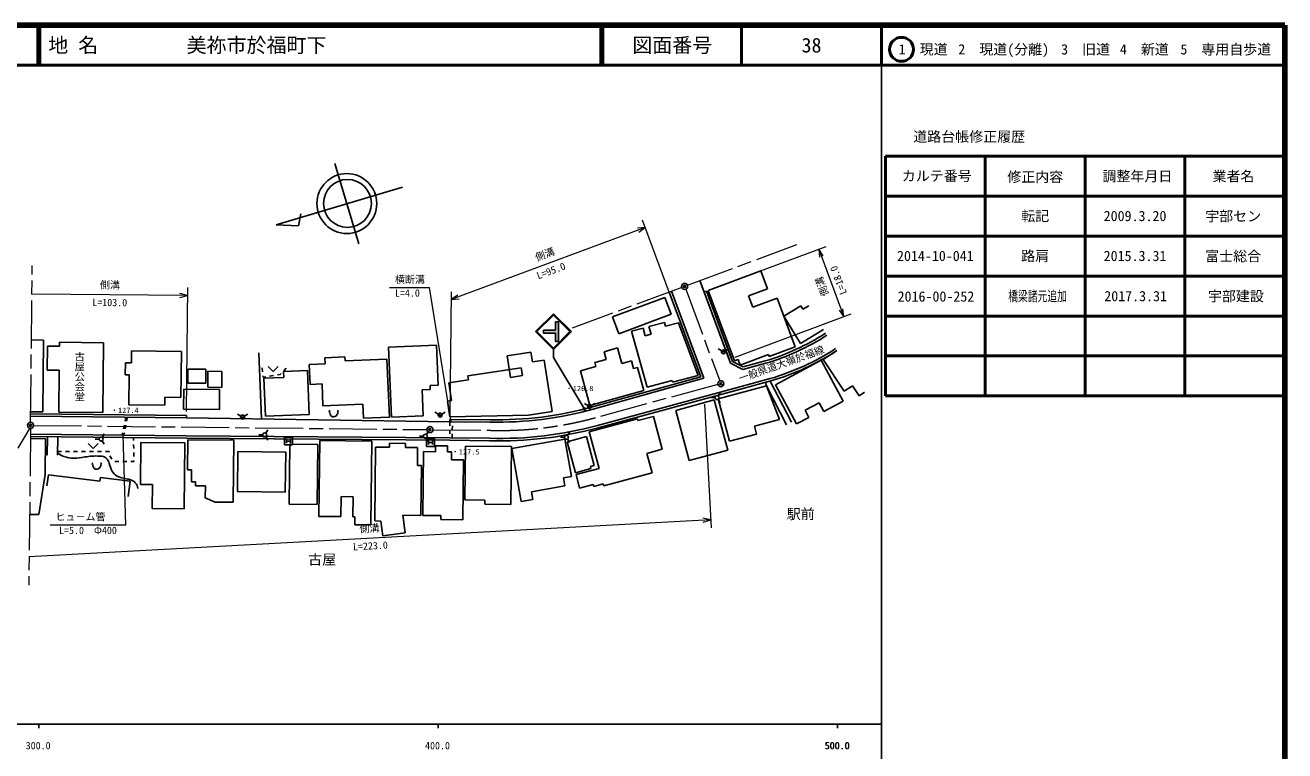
# Model space of a CAD drawing. Units: millimetres, scale not verified. Extents: x 40000 to 680000, y 20000 to 380000.
# Drawn here: x 364602 to 680000, y 198357 to 380000 of the extents above; entities that cross this region are included whole.
import ezdxf
from ezdxf.enums import TextEntityAlignment as Align

# ---------------------------------------------------------------- set-up
doc = ezdxf.new("R2010")
doc.units = ezdxf.units.MM
doc.header["$LTSCALE"] = 1000
doc.header["$PDMODE"] = 32
doc.header["$PDSIZE"] = 500
doc.linetypes.add('CHAIN', pattern=[18.5, 12, -1.5, 3.5, -1.5])
for name, color, linetype, lineweight in [('M-BGD', 7, 'Continuous', 25), ('M-BMK', 2, 'CHAIN', 13), ('M-BMK-SRVR', 3, 'Continuous', 25), ('M-STR-HTXT', 7, 'Continuous', 13), ('M-STR-STRC', 7, 'Continuous', 25), ('M-TTL', 2, 'Continuous', 140), ('M-TTL-BAND', 7, 'Continuous', 25), ('M-TTL-FRAM', 2, 'Continuous', 50), ('M-TTL-LINE', 7, 'Continuous', 50), ('M-TTL-TXT', 7, 'Continuous', 13)]:
    doc.layers.add(name, color=color, linetype=linetype, lineweight=lineweight)
doc.layers.add('M-OTRS', color=6, linetype='Continuous')
doc.styles.add('@ＭＳ ゴシック', font='')
doc.styles.add('ＭＳ ゴシック', font='')
doc.styles.get('@ＭＳ ゴシック').set_extended_font_data('@MS Gothic')
doc.styles.get('ＭＳ ゴシック').set_extended_font_data('MS Gothic')

msp = doc.modelspace()

# ---------------------------------------------------------------- hatches: boundary and pattern name
at = {"layer": 'M-STR-STRC'}
msp.add_hatch(color=256, dxfattribs=at).paths.add_polyline_path([(494367, 303659), (497367, 303659), (497367, 305784), (498117, 305784), (498117, 300784), (497367, 300784), (497367, 302909), (494367, 302909)])

# ---------------------------------------------------------------- linework, layer by layer
at = {"layer": 'M-BGD'}
for p, q in [((448158, 325255), (442151, 345358)), ((459036, 339454), (427417, 330006)), ((433076, 329814), (433597, 332766)), ((427417, 330006), (433076, 329814)), ((533563, 316052), (540878, 296368)), ((533563, 316052), (541245, 295381)), ((535639, 313623), (548762, 318500)), ((550441, 313983), (548762, 318500)), ((525876, 313196), (533752, 292004)), ((526439, 313405), (534542, 291600)), ((534608, 313240), (535170, 313449)), ((534608, 313240), (535170, 313449)), ((535170, 313449), (541441, 296577)), ((535170, 313449), (541726, 295808)), ((535639, 313623), (542195, 295982)), ((545754, 312241), (550441, 313983)), ((524775, 311853), (511652, 306976)), ((524775, 311853), (526343, 307635)), ((546799, 309429), (545754, 312241)), ((552892, 311693), (546799, 309429)), ((557421, 299507), (552892, 311693)), ((558835, 309728), (554589, 307128)), ((559357, 308875), (558835, 309728)), ((560805, 309761), (559357, 308875)), ((511652, 306976), (513220, 302758)), ((526343, 307635), (513220, 302758)), ((554589, 307128), (558765, 300305)), ((519334, 304154), (516438, 303370)), ((520315, 289397), (516438, 303370)), ((519869, 302227), (519334, 304154)), ((524643, 305591), (520782, 304546)), ((521316, 302619), (520782, 304546)), ((524910, 304628), (524643, 305591)), ((528196, 305518), (524910, 304628)), ((528196, 305518), (533094, 292340)), ((564459, 303790), (558765, 300305)), ((366178, 301207), (369208, 301176)), ((369025, 283177), (369208, 301176)), ((370132, 293667), (370193, 299666)), ((370193, 299666), (373193, 299636)), ((373193, 299636), (373203, 300636)), ((373203, 300636), (384202, 300524)), ((384024, 283024), (384202, 300524)), ((455566, 299398), (467556, 299893)), ((467968, 289901), (467556, 299893)), ((521316, 302619), (519869, 302227)), ((391186, 295460), (391218, 298460)), ((403718, 298325), (391218, 298460)), ((403593, 286825), (403718, 298325)), ((423780, 281422), (423097, 297990)), ((444658, 296947), (439662, 296741)), ((439724, 295242), (439662, 296741)), ((444699, 295948), (444658, 296947)), ((456287, 281913), (455566, 299398)), ((491229, 298162), (485297, 297263)), ((486122, 291825), (485297, 297263)), ((491604, 295691), (491229, 298162)), ((509553, 298262), (512926, 299197)), ((510088, 296334), (509553, 298262)), ((513995, 295343), (512926, 299197)), ((539007, 298466), (538141, 298966)), ((538940, 298216), (539940, 298216)), ((539873, 298466), (540739, 298966)), ((543655, 294925), (550685, 297537)), ((550685, 297537), (550859, 297069)), ((550859, 297069), (557421, 299507)), ((567837, 298539), (564409, 296272)), ((370132, 293667), (373131, 293636)), ((373024, 283137), (373131, 293636)), ((389654, 292477), (389686, 295476)), ((391186, 295460), (389686, 295476)), ((405313, 290408), (405351, 293907)), ((405351, 293907), (409850, 293859)), ((409812, 290359), (409850, 293859)), ((410302, 289354), (410345, 293353)), ((410345, 293353), (413845, 293315)), ((423917, 294189), (424024, 293194)), ((425478, 294583), (426728, 293333)), ((427978, 294583), (426728, 293333)), ((435290, 293558), (429295, 293311)), ((429353, 293513), (429946, 294143)), ((435743, 282567), (435290, 293558)), ((439724, 295242), (435728, 295077)), ((435934, 290082), (435728, 295077)), ((455190, 296380), (444699, 295948)), ((455788, 281893), (455190, 296380)), ((488788, 294252), (475441, 292228)), ((489088, 292275), (488788, 294252)), ((494570, 296141), (491604, 295691)), ((496520, 283288), (494570, 296141)), ((503610, 293499), (507464, 294569)), ((506016, 284827), (503610, 293499)), ((507197, 295532), (510088, 296334)), ((507464, 294569), (507197, 295532)), ((513995, 295343), (516404, 296011)), ((516939, 294084), (516404, 296011)), ((516939, 294084), (517902, 294352)), ((519507, 288570), (517902, 294352)), ((544286, 293816), (541245, 295381)), ((544354, 294456), (541726, 295808)), ((542195, 295982), (543132, 296331)), ((543132, 296331), (543655, 294925)), ((550030, 295372), (544286, 293816)), ((549867, 295949), (544354, 294456)), ((563879, 296170), (552444, 289985)), ((569427, 285913), (563879, 296170)), ((564409, 296272), (569649, 288348)), ((390654, 292466), (389654, 292477)), ((390572, 284966), (390654, 292466)), ((405313, 290408), (409812, 290359)), ((413801, 289316), (413845, 293315)), ((424131, 292200), (424168, 291859)), ((424168, 291859), (424817, 291963)), ((429357, 291812), (424361, 291606)), ((424752, 282114), (424361, 291606)), ((425804, 292122), (426792, 292280)), ((427779, 292438), (428439, 292544)), ((428439, 292544), (428666, 292786)), ((429357, 291812), (429295, 293311)), ((438931, 290205), (435934, 290082)), ((439158, 284710), (438931, 290205)), ((475591, 291239), (470647, 290489)), ((471322, 286040), (470647, 290489)), ((475591, 291239), (475441, 292228)), ((489088, 292275), (486122, 291825)), ((506624, 284477), (533752, 292004)), ((506785, 283899), (534542, 291600)), ((526589, 291096), (520315, 289397)), ((526723, 290614), (526589, 291096)), ((533094, 292340), (526723, 290614)), ((551114, 291521), (543855, 289556)), ((551276, 290944), (544012, 288977)), ((549946, 290583), (550182, 289715)), ((551139, 290906), (556499, 280645)), ((404242, 283919), (404296, 288919)), ((404296, 288919), (413296, 288821)), ((410302, 289354), (413801, 289316)), ((413242, 283821), (413296, 288821)), ((464013, 288737), (466011, 288820)), ((464281, 282243), (464013, 288737)), ((465970, 289819), (467968, 289901)), ((466011, 288820), (465970, 289819)), ((506016, 284827), (519507, 288570)), ((543855, 289556), (507893, 279817)), ((544012, 288977), (508051, 279238)), ((538082, 287221), (538582, 288087)), ((538116, 286448), (550182, 289715)), ((550182, 289715), (553499, 281289)), ((550182, 289715), (555258, 279997)), ((557754, 280168), (552444, 289985)), ((571734, 289727), (569649, 288348)), ((571734, 289727), (573389, 287224)), ((574732, 288112), (573389, 287224)), ((399572, 284869), (390572, 284966)), ((399572, 284869), (399593, 286869)), ((403593, 286825), (399593, 286869)), ((404242, 283919), (413242, 283821)), ((449149, 285122), (439158, 284710)), ((449293, 281625), (449149, 285122)), ((471322, 286040), (470333, 285890)), ((470933, 281936), (470333, 285890)), ((505482, 284832), (504616, 285332)), ((505415, 284582), (506415, 284582)), ((506348, 284832), (507214, 285332)), ((537151, 286186), (527498, 283572)), ((537332, 286788), (536332, 286788)), ((537151, 286186), (540549, 273638)), ((538082, 286355), (538582, 285489)), ((538116, 286448), (540991, 275830)), ((563400, 285495), (559881, 283592)), ((564589, 283296), (563400, 285495)), ((569427, 285913), (564589, 283296)), ((365971, 282108), (404969, 281711)), ((365978, 282708), (404976, 282311)), ((365983, 283208), (369025, 283177)), ((373024, 283137), (384024, 283024)), ((389792, 281866), (389597, 280885)), ((390199, 281861), (390004, 280881)), ((404969, 281711), (404976, 282311)), ((404969, 281711), (470963, 280696)), ((418593, 282165), (417727, 282665)), ((418526, 281915), (419526, 281915)), ((419459, 282165), (420325, 282665)), ((435743, 282567), (424752, 282114)), ((455788, 281893), (449293, 281625)), ((456287, 281913), (464281, 282243)), ((468058, 282640), (467192, 283140)), ((467991, 282390), (468991, 282390)), ((468924, 282640), (469790, 283140)), ((470933, 281936), (490588, 282388)), ((470963, 280696), (470968, 281296)), ((470968, 281296), (480993, 281250)), ((496520, 283288), (490588, 282388)), ((517894, 281489), (505828, 278222)), ((517894, 281489), (518025, 281007)), ((521885, 282052), (518025, 281007)), ((521885, 282052), (524107, 273848)), ((527498, 283572), (530896, 271024)), ((547225, 279590), (553499, 281289)), ((560833, 281833), (557754, 280168)), ((560833, 281833), (559881, 283592)), ((404919, 277211), (365922, 277609)), ((383867, 276809), (384367, 277675)), ((389009, 277943), (388896, 277374)), ((389401, 279904), (389205, 278924)), ((389416, 277939), (389303, 277370)), ((389808, 279900), (389612, 278919)), ((424825, 277865), (425325, 278731)), ((465049, 277552), (465549, 278418)), ((470954, 278696), (470949, 277696)), ((470963, 280696), (470959, 279696)), ((470963, 280696), (480991, 280650)), ((471545, 276689), (471549, 277689)), ((471554, 278689), (471558, 279689)), ((471563, 280689), (471563, 280693)), ((500388, 277285), (500888, 278151)), ((505828, 278222), (508311, 269052)), ((540991, 275830), (547748, 277660)), ((547225, 279590), (547748, 277660)), ((369696, 276470), (365911, 276509)), ((404914, 276611), (365916, 277009)), ((369696, 276470), (369604, 267489)), ((370160, 276965), (370113, 272382)), ((372771, 276939), (372725, 272355)), ((380392, 275294), (381642, 274044)), ((382892, 275294), (381642, 274044)), ((383117, 276376), (382117, 276376)), ((383867, 275943), (384367, 275077)), ((391739, 276004), (391728, 276746)), ((391769, 274005), (391754, 275005)), ((393557, 275534), (393443, 265035)), ((393557, 275534), (404556, 275415)), ((404556, 275415), (404377, 258916)), ((470912, 276096), (404914, 276611)), ((470918, 276696), (404919, 277211)), ((405365, 276206), (405283, 268707)), ((405365, 276206), (416864, 276082)), ((416864, 276082), (416696, 260583)), ((424075, 277432), (423075, 277432)), ((424825, 276999), (425325, 276133)), ((430854, 275130), (430692, 260131)), ((430854, 275130), (437854, 275054)), ((437854, 275054), (437691, 260055)), ((438365, 276049), (438159, 257050)), ((438365, 276049), (451364, 275908)), ((451364, 275908), (451137, 254909)), ((452348, 274397), (452147, 255898)), ((452348, 274397), (455847, 274359)), ((455858, 275359), (455847, 274359)), ((455858, 275359), (459858, 275316)), ((459858, 275316), (459847, 274316)), ((464299, 277119), (463299, 277119)), ((465049, 276686), (465549, 275820)), ((467352, 274735), (467336, 273235)), ((467352, 274735), (470352, 274702)), ((470352, 274702), (470336, 273202)), ((470912, 276096), (480888, 275988)), ((470918, 276696), (480900, 276588)), ((470945, 276696), (470945, 276696)), ((474852, 274654), (474706, 261154)), ((474852, 274654), (486351, 274529)), ((486351, 274529), (486194, 260030)), ((499734, 276352), (486436, 274023)), ((499638, 276852), (498638, 276852)), ((499734, 276352), (501372, 266994)), ((505125, 276996), (500298, 275689)), ((500298, 275689), (502389, 267967)), ((500388, 276419), (500888, 275553)), ((505125, 276996), (507085, 269756)), ((372734, 273316), (373734, 273312)), ((374734, 273308), (375734, 273305)), ((376734, 273301), (377734, 273297)), ((378734, 273294), (379734, 273290)), ((380734, 273286), (381734, 273283)), ((382734, 273279), (383734, 273275)), ((384734, 273272), (385606, 273269)), ((385606, 273269), (385612, 273140)), ((385768, 272175), (386311, 271336)), ((391799, 272005), (391784, 273005)), ((417833, 273271), (417725, 263272)), ((417833, 273271), (429833, 273141)), ((429833, 273141), (429724, 263142)), ((459847, 274316), (462847, 274284)), ((462847, 274284), (462798, 269784)), ((464336, 273267), (464163, 257268)), ((464336, 273267), (467336, 273235)), ((470336, 273202), (471336, 273192)), ((471336, 273192), (471314, 271192)), ((486436, 274023), (488765, 260726)), ((524107, 273848), (520246, 272802)), ((520246, 272802), (521553, 267976)), ((540549, 273638), (530896, 271024)), ((387021, 270802), (388021, 270802)), ((389021, 270802), (390021, 270802)), ((391021, 270802), (391818, 270802)), ((391818, 270802), (391815, 271005)), ((405283, 268707), (406283, 268696)), ((406283, 268696), (406251, 265696)), ((462798, 269784), (463798, 269773)), ((463798, 269773), (463663, 257274)), ((471314, 271192), (474314, 271159)), ((474314, 271159), (474151, 256160)), ((506250, 269012), (502389, 267967)), ((508311, 269052), (502520, 267484)), ((507085, 269756), (506120, 269495)), ((506120, 269495), (506250, 269012)), ((369604, 267489), (368002, 257486)), ((370401, 267481), (370039, 264671)), ((370401, 267481), (383294, 265821)), ((383422, 266812), (383294, 265821)), ((383422, 266812), (390861, 265854)), ((390861, 265854), (390371, 262053)), ((393443, 265035), (396443, 265002)), ((396443, 265002), (396378, 259003)), ((406251, 265696), (407251, 265685)), ((407251, 265685), (407240, 264685)), ((501372, 266994), (499402, 266649)), ((499402, 266649), (499747, 264679)), ((502520, 267484), (503435, 264106)), ((506813, 265021), (503435, 264106)), ((506813, 265021), (506944, 264538)), ((509357, 265192), (506944, 264538)), ((509357, 265192), (509488, 264709)), ((521553, 267976), (509488, 264709)), ((407240, 264685), (409740, 264658)), ((409740, 264658), (409707, 261658)), ((417725, 263272), (429724, 263142)), ((443713, 261990), (443659, 256990)), ((443713, 261990), (446713, 261958)), ((446713, 261958), (446658, 256958)), ((499747, 264679), (491375, 263213)), ((491375, 263213), (491720, 261243)), ((396378, 259003), (404377, 258916)), ((409707, 261658), (412196, 260631)), ((412196, 260631), (416696, 260583)), ((430692, 260131), (437691, 260055)), ((474706, 261154), (479705, 261100)), ((479705, 261100), (479694, 260100)), ((479694, 260100), (486194, 260030)), ((491720, 261243), (488765, 260726)), ((368002, 257486), (365717, 257510)), ((438159, 257050), (443659, 256990)), ((446658, 256958), (447158, 256952)), ((447158, 256952), (447137, 254953)), ((452147, 255898), (453647, 255882)), ((454134, 252152), (453647, 255882)), ((459163, 257322), (463663, 257274)), ((459743, 252884), (459163, 257322)), ((464163, 257268), (468663, 257220)), ((468663, 257220), (468652, 256220)), ((468652, 256220), (474151, 256160)), ((447137, 254953), (451137, 254909)), ((454134, 252152), (459743, 252884))]:
    msp.add_line(p, q, dxfattribs=at)
for centre, radius in [((445143, 335347), 7493), ((445296, 335384), 5995), ((539440, 298216), 500), ((537832, 286788), 500), ((505915, 284582), 500), ((419026, 281915), 500), ((468491, 282390), 500), ((424575, 277432), 500), ((464799, 277119), 500), ((383617, 276376), 500), ((500138, 276852), 500)]:
    msp.add_circle(centre, radius, dxfattribs=at)
for centre, radius, start, end in [((533739, 351037), 57400, 286.31898, 303.00433), ((533739, 351037), 58000, 286.31293, 303.00433), ((533739, 351037), 62000, 286.27486, 303.00433), ((533739, 351037), 62600, 286.26946, 303.00433), ((483031, 368483), 87857, 268.66206, 285.68686), ((483031, 368483), 87257, 268.66206, 285.68748), ((441041, 283366), 300, 131.69646, 250.31174), ((441154, 282873), 300, 135.42173, 248.97879), ((441327, 282488), 300, 159.44719, 269.02338), ((441608, 282279), 300, 197.56364, 321.14954), ((442067, 282289), 300, 221.4806, 335.92433), ((442366, 282466), 300, 265.11616, 25.19228), ((442563, 282884), 300, 284.47614, 41.84201), ((442657, 283355), 300, 295.5816, 51.83622), ((483588, 368549), 92600, 268.32865, 285.31785), ((483588, 368549), 92000, 268.32523, 285.31839), ((381698, 270250), 300, 131.69646, 250.31174), ((381811, 269757), 300, 135.42173, 248.97879), ((381984, 269371), 300, 159.44719, 269.02338), ((382265, 269162), 300, 197.56364, 321.14954), ((382724, 269172), 300, 221.4806, 335.92433), ((383023, 269349), 300, 265.11616, 25.19228), ((383220, 269767), 300, 284.47614, 41.84201), ((383314, 270238), 300, 295.5816, 51.83622)]:
    msp.add_arc(centre, radius, start, end, dxfattribs=at)
msp.add_open_spline([(372730, 272872), (373381, 272433), (373647, 272287), (374291, 272035), (375200, 271680), (375779, 271651), (376754, 271618), (377852, 271580), (378459, 271791), (379551, 271910), (380268, 271988), (380667, 272071), (381387, 272119), (382070, 272165), (382457, 272172), (383140, 272119), (383701, 272075), (384068, 272142), (384559, 271868), (384922, 271666), (385098, 271473), (385311, 271117), (385691, 270480), (385648, 270006), (385937, 269322), (386221, 268650), (386348, 268220), (386855, 267694), (387655, 266865), (388451, 266842), (389547, 266484), (390034, 266325), (390369, 266473), (390841, 266275), (391408, 266038), (391768, 265901), (392177, 265441), (392593, 264971), (392679, 264624), (392845, 263980)], degree=3, knots=[0, 0, 0, 0, 1, 1, 1, 2, 2, 2, 3, 3, 3, 4, 4, 4, 5, 5, 5, 6, 6, 6, 7, 7, 7, 8, 8, 8, 9, 9, 9, 10, 10, 10, 11, 11, 11, 12, 12, 12, 13, 13, 13, 13], dxfattribs=at)
at = {"layer": 'M-BMK'}
for p, q in [((530423, 314885), (557840, 325075)), ((365955, 280583), (366380, 319831)), ((529017, 314363), (501599, 304173)), ((529981, 313921), (538516, 290956)), ((538053, 290057), (507368, 281747)), ((353646, 258060), (365752, 279072)), ((365938, 279084), (365513, 239836)), ((366696, 279825), (465191, 278758)), ((466691, 278742), (480940, 278588))]:
    msp.add_line(p, q, dxfattribs=at)
msp.add_arc((483588, 368549), 90000, 268.31358, 285.32023, dxfattribs=at)
at = {"layer": 'M-BMK-SRVR'}
for centre in [(529720, 314624), (538777, 290253), (365946, 279833), (465941, 278750)]:
    msp.add_circle(centre, 750, dxfattribs=at)
for p in [(529720, 314624), (538777, 290253), (365946, 279833), (465941, 278750)]:
    msp.add_point(p, dxfattribs=at)
at = {"layer": 'M-OTRS'}
for p in [(529720, 314624), (365946, 279833)]:
    msp.add_point(p, dxfattribs=at)
at = {"layer": 'M-STR-HTXT'}
for p, q in [((525876, 313196), (519176, 331223)), ((519873, 329349), (471293, 311294)), ((519873, 329349), (517882, 329161)), ((518243, 328190), (519873, 329349)), ((536108, 313797), (565166, 324597)), ((563291, 323900), (569562, 307028)), ((564449, 322270), (563291, 323900)), ((563291, 323900), (563479, 321909)), ((405281, 312309), (366303, 312707)), ((403344, 311811), (405281, 312309)), ((405281, 312309), (403355, 312847)), ((404986, 283311), (405302, 314309)), ((455807, 314376), (465807, 314376)), ((471263, 280695), (465807, 314376)), ((470979, 282296), (471315, 313294)), ((472924, 312452), (471293, 311294)), ((471293, 311294), (473285, 311482)), ((542378, 296925), (571436, 307724)), ((568403, 308658), (569562, 307028)), ((569562, 307028), (569374, 309019)), ((534700, 285162), (536378, 254207)), ((389819, 254958), (389109, 277372)), ((536270, 256204), (365590, 246947)), ((536270, 256204), (534313, 256616)), ((534369, 255583), (536270, 256204)), ((370819, 254958), (389819, 254958))]:
    msp.add_line(p, q, dxfattribs=at)
at = {"layer": 'M-STR-STRC'}
for p, q in [((492367, 303284), (496867, 307784)), ((492721, 303284), (496867, 307430)), ((501367, 303284), (496867, 307784)), ((501013, 303284), (496867, 307430)), ((492368, 303284), (496867, 298784)), ((492721, 303284), (496867, 299138)), ((494367, 302909), (494367, 303659)), ((497367, 303659), (494367, 303659)), ((497367, 302909), (494367, 302909)), ((496867, 298784), (501367, 303284)), ((496867, 299138), (501013, 303284)), ((498117, 305784), (497367, 305784)), ((497367, 303659), (497367, 305784)), ((497367, 300784), (497367, 302909)), ((498117, 300784), (498117, 305784)), ((498117, 300784), (497367, 300784)), ((496868, 298784), (496868, 296784)), ((504533, 284065), (496868, 296784)), ((429508, 276910), (429508, 274910)), ((431508, 276910), (429508, 276910)), ((429508, 274910), (431508, 274910)), ((430008, 276410), (430008, 275410)), ((430008, 275910), (431008, 275910)), ((431008, 276410), (431008, 275410)), ((431508, 274910), (431508, 276910)), ((465109, 276542), (465109, 274542)), ((467109, 276542), (465109, 276542)), ((465109, 274542), (467109, 274542)), ((465609, 276042), (465609, 275042)), ((465609, 275542), (466609, 275542)), ((466609, 276042), (466609, 275042)), ((467109, 274542), (467109, 276542))]:
    msp.add_line(p, q, dxfattribs=at)
for radius in [150, 120, 90, 60, 30]:
    msp.add_circle((504611, 283937), radius, dxfattribs=at)
msp.add_point((504611, 283937), dxfattribs=at)
at = {"layer": 'M-TTL'}
for p, q in [((680000, 380000), (40000, 380000)), ((680000, 20000), (680000, 380000))]:
    msp.add_line(p, q, dxfattribs=at)
at = {"layer": 'M-TTL-BAND'}
for p, q in [((579000, 20000), (579000, 370000)), ((40000, 205000), (579000, 205000)), ((368000, 205000), (368000, 204000)), ((468000, 205000), (468000, 204000)), ((568000, 205000), (568000, 204000))]:
    msp.add_line(p, q, dxfattribs=at)
at = {"layer": 'M-TTL-FRAM'}
for p, q in [((580000, 347197), (580000, 287197)), ((580000, 347197), (680000, 347197)), ((580000, 287197), (680000, 287197))]:
    msp.add_line(p, q, dxfattribs=at)
at = {"layer": 'M-TTL-LINE'}
for p, q in [((367750, 380000), (367750, 370000)), ((368250, 380000), (368250, 370000)), ((508747, 380000), (508747, 370000)), ((509247, 380000), (509247, 370000)), ((543997, 380000), (543997, 370000)), ((579000, 380000), (579000, 370000)), ((40000, 370000), (680000, 370000)), ((605000, 347197), (605000, 287197)), ((630000, 347197), (630000, 287197)), ((655000, 347197), (655000, 287197)), ((580000, 337197), (680000, 337197)), ((580000, 327197), (680000, 327197)), ((580000, 317197), (680000, 317197)), ((580000, 307197), (680000, 307197)), ((580000, 297197), (680000, 297197))]:
    msp.add_line(p, q, dxfattribs=at)
msp.add_circle((584031, 373958), 3000, dxfattribs=at)

# ---------------------------------------------------------------- texts
at = {"layer": 'M-BGD', "style": 'ＭＳ ゴシック'}
msp.add_text('一般県道大嶺於福線', height=1833, rotation=19.333, dxfattribs=at).set_placement((543333, 291486), align=Align.MIDDLE_LEFT)
at = {"layer": 'M-BGD', "style": '@ＭＳ ゴシック'}
msp.add_text('古屋公会堂', height=1833, rotation=270, dxfattribs=at).set_placement((378209, 292038), align=Align.MIDDLE_CENTER)
at = {"layer": 'M-BGD', "style": 'ＭＳ ゴシック'}
for s, p in [('・126.8', (499867, 289058)), ('・127.4', (385996, 283592)), ('・127.5', (471336, 273192))]:
    msp.add_text(s, height=1320, dxfattribs=at).set_placement(p, align=Align.MIDDLE_LEFT)
for s, p in [('駅前', (558795, 257649)), ('古屋', (438961, 246247))]:
    msp.add_text(s, height=2566, dxfattribs=at).set_placement(p, align=Align.MIDDLE_CENTER)
at = {"layer": 'M-STR-HTXT', "style": 'ＭＳ ゴシック'}
for rotation, p in [(20.387, (495235, 321259)), (359.416, (385802, 313508)), (110.387, (565489, 315115)), (3.105, (450876, 252574))]:
    msp.add_text('側溝', height=1833, rotation=rotation, dxfattribs=at).set_placement(p, align=Align.BOTTOM_CENTER)
at = {"layer": 'M-STR-HTXT', "style": '@ＭＳ ゴシック'}
for s, rotation, p in [('L=95.0', 20.387, (495932, 319384)), ('L=18.0', 110.387, (567364, 315812)), ('L=103.0', 359.416, (385782, 311508)), ('L=223.0', 3.104, (450984, 250577))]:
    msp.add_text(s, height=1833, rotation=rotation, dxfattribs=at).set_placement(p, align=Align.TOP_CENTER)
at = {"layer": 'M-STR-HTXT', "style": 'ＭＳ ゴシック'}
for s, p in [('横断溝', (457182, 314876)), ('ヒュ－ム管', (372194, 255458))]:
    msp.add_text(s, height=1833, dxfattribs=at).set_placement(p, align=Align.BOTTOM_LEFT)
msp.add_text('L=4.0', height=1833, dxfattribs=at).set_placement((457182, 313876), align=Align.TOP_LEFT)
msp.add_text('L=5.0\u3000Φ400', height=1833, dxfattribs=at).set_placement((380319, 254458), align=Align.TOP_CENTER)
at = {"layer": 'M-TTL-BAND', "style": 'ＭＳ ゴシック'}
for s, p in [('300.0', (367844, 198195)), ('400.0', (467844, 198195)), ('500.0', (567844, 198195)), ('500.0', (568000, 198195))]:
    msp.add_text(s, height=1833, dxfattribs=at).set_placement(p, align=Align.BOTTOM_CENTER)
at = {"layer": 'M-TTL-TXT', "style": 'ＭＳ ゴシック'}
for s, p in [('地 名', (370380, 375000)), ('美祢市於福町下', (405024, 375000))]:
    msp.add_text(s, height=3666, dxfattribs=at).set_placement(p, align=Align.MIDDLE_LEFT)
for s, height, p in [('図面番号', 3666, (526622, 375000)), ('38', 3666, (561497, 375000)), ('1\u3000現道', 2566, (589448, 373958)), ('2\u3000現道(分離)', 2566, (609619, 373958)), ('3\u3000旧道', 2566, (630121, 373958)), ('4\u3000新道', 2566, (644824, 373958)), ('5\u3000専用自歩道', 2566, (665228, 373958)), ('道路台帳修正履歴', 2566, (600968, 352113)), ('カルテ番号', 2566, (592839, 342277)), ('調整年月日', 2566, (643089, 342197)), ('業者名', 2566, (667134, 342197)), ('修正内容', 2566, (617509, 342023)), ('転記', 2566, (617500, 332245)), ('2009.3.20', 2566, (642500, 332245)), ('宇部セン', 2566, (667077, 332189)), ('2014-10-041', 2566, (592500, 322245)), ('路肩', 2566, (617500, 322245)), ('2015.3.31', 2566, (642500, 322245)), ('富士総合', 2566, (667077, 322189))]:
    msp.add_text(s, height=height, dxfattribs=at).set_placement(p, align=Align.MIDDLE_CENTER)
for s, p in [('2016-00-252', (583046, 310044)), ('2017.3.31', (634796, 310138))]:
    msp.add_text(s, height=2566, dxfattribs=at).set_placement(p, align=Align.BOTTOM_LEFT)
at = {"layer": 'M-TTL-TXT', "style": 'ＭＳ ゴシック', "width": 0.7}
msp.add_text('橋梁諸元追加', height=2566, dxfattribs=at).set_placement((610749, 310138), align=Align.BOTTOM_LEFT)
at = {"layer": 'M-TTL-TXT', "style": 'ＭＳ ゴシック'}
msp.add_text('宇部建設', height=2566, dxfattribs=at).set_placement((667758, 310138), align=Align.BOTTOM_CENTER)

doc.saveas('drawing.dxf')
